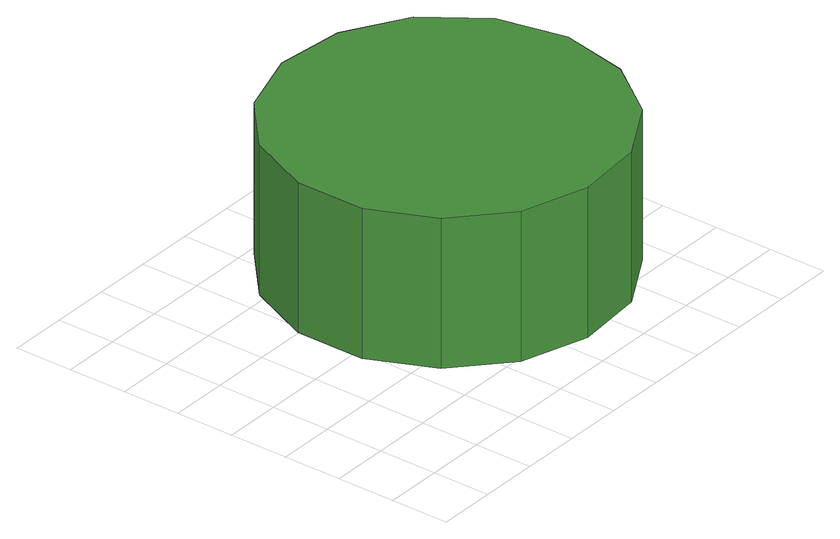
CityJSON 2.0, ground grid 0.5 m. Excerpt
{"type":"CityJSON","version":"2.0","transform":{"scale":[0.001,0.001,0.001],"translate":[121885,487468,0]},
"CityObjects":{
"tree1":{"type":"SolitaryVegetationObject","attributes":{"function":"something"},"geometry":[{"type":"MultiSurface","lod":"1","boundaries":[[[0,1,2,3,4,5,6,7,8,9,10,11,12,13,14]],[[15,16,17,18,19,20,21,22,23,24,25,26,27,28,29]],[[0,29,28,1]],[[1,28,27,2]],[[2,27,26,3]],[[3,26,25,4]],[[4,25,24,5]],[[5,24,23,6]],[[6,23,22,7]],[[7,22,21,8]],[[8,21,20,9]],[[9,20,19,10]],[[10,19,18,11]],[[11,18,17,12]],[[12,17,16,13]],[[13,16,15,14]],[[14,15,29,0]]]}]}
},
"vertices":[
[3788,1715,1783],[3664,2299,1783],[3313,2783,1783],[2795,3081,1783],[2201,3144,1783],[1633,2959,1783],[1190,2559,1783],[947,2014,1783],[947,1417,1783],[1190,871,1783],[1633,471,1783],[2201,287,1783],[2795,349,1783],[3313,648,1783],[3664,1131,1783],[3664,1131,493],[3313,648,493],[2795,349,493],[2201,287,493],[1633,471,493],[1190,871,493],[947,1417,493],[947,2014,493],[1190,2559,493],[1633,2959,493],[2201,3144,493],[2795,3081,493],[3313,2783,493],[3664,2299,493],[3788,1715,493]
]}
